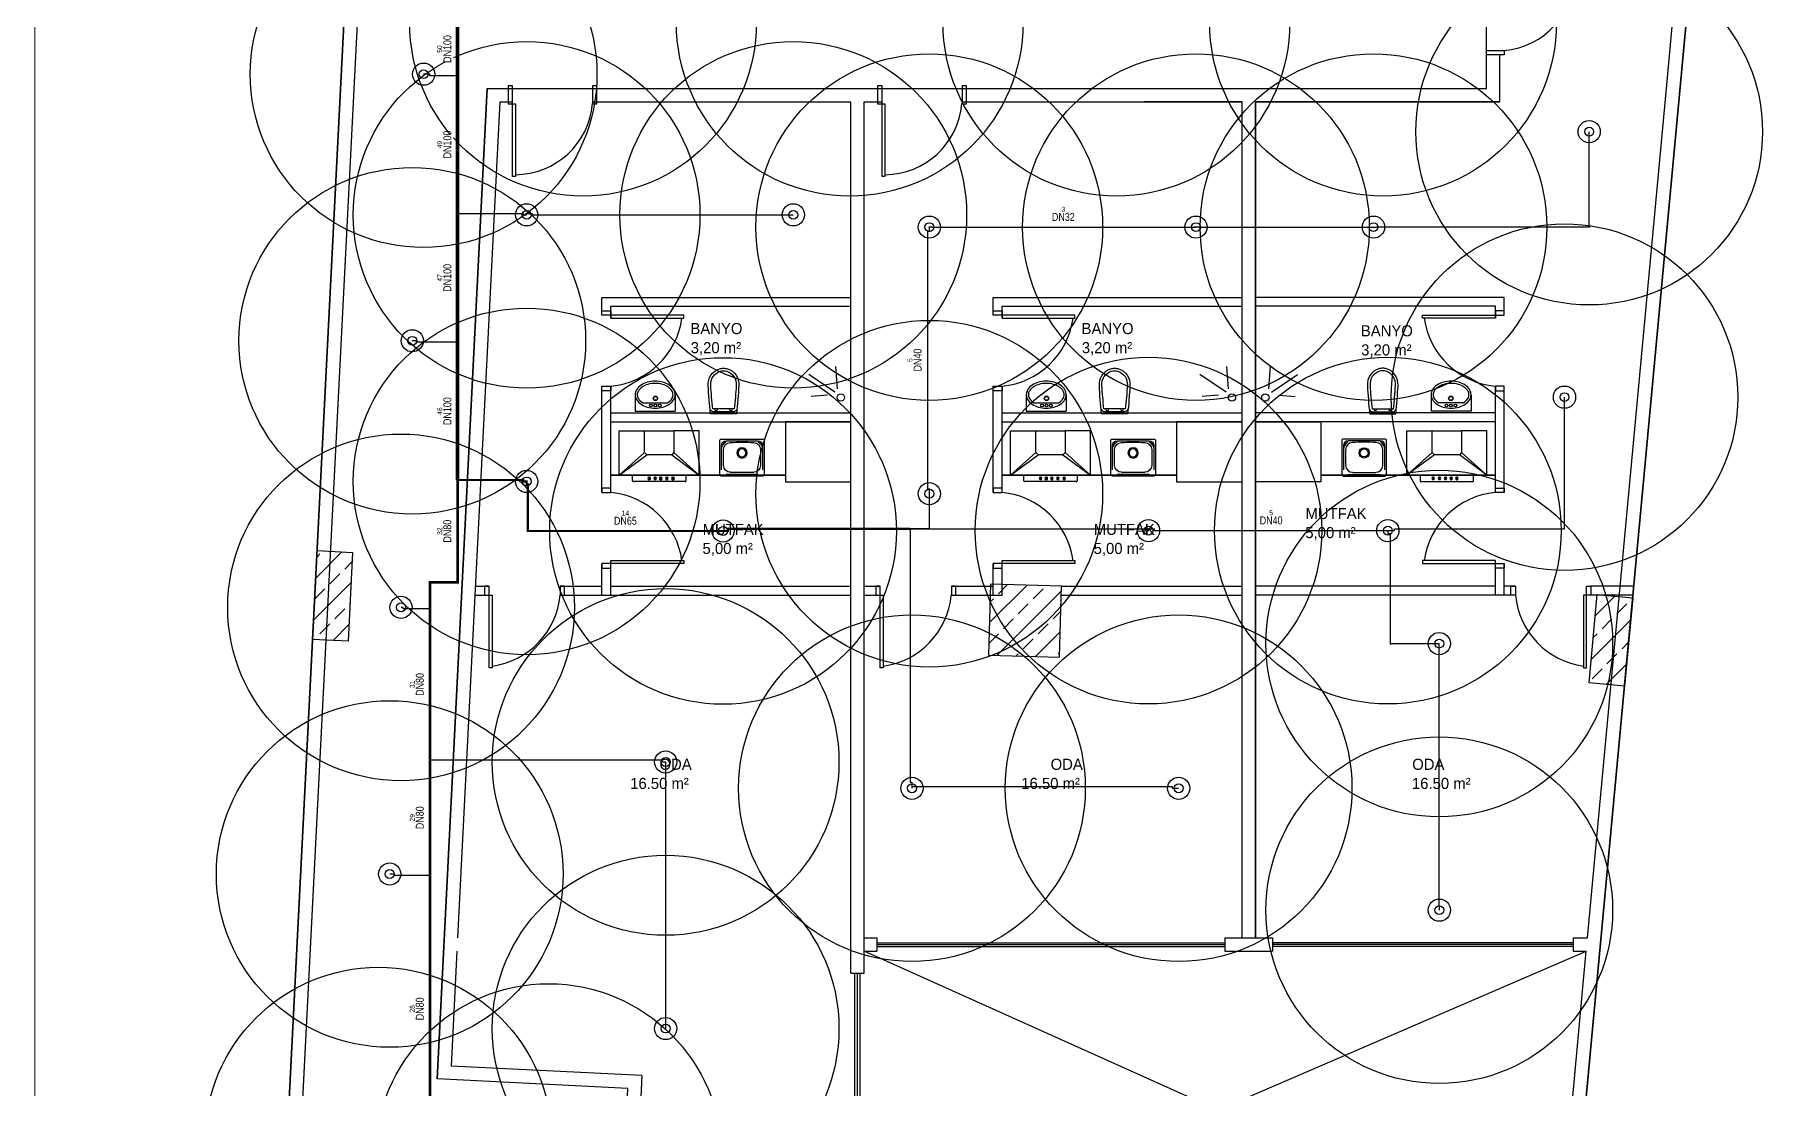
# Model space of a CAD drawing. Header units: centimetres. Extents: x 247996 to 276712, y -458149 to -450648.
# Drawn here: x 254422 to 256373, y -455678 to -454493 of the extents above; entities that cross this region are included whole.
import ezdxf
from ezdxf.enums import TextEntityAlignment as Align

# ---------------------------------------------------------------- set-up
doc = ezdxf.new("R2010")
doc.units = ezdxf.units.CM
doc.layers.add('ANTED', color=144, linetype='Continuous', lineweight=0)
for name, color, linetype in [('MKDU0', 50, 'Continuous'), ('MTY-SPRINKLER', 15, 'Continuous'), ('MTY-SPRINKLER-BORU', 140, 'Continuous'), ('MTY-SPRINKLER-CAP', 141, 'Continuous'), ('MTY-SPRINKLER-KORUMA', 8, 'Continuous')]:
    doc.layers.add(name, color=color, linetype=linetype)
doc.styles.add('MtXpl_Comic_Sans_MS', font='comic.ttf')
doc.styles.add('ROTAS', font='arial.ttf')

# ---------------------------------------------------------------- blocks, each defined once
blk = doc.blocks.new('ASL-SPR-PE')
for radius in [12.5, 5]:
    blk.add_circle((0, 0), radius)

msp = doc.modelspace()

# ---------------------------------------------------------------- linework, layer by layer
at = {"layer": 'ANTED'}
msp.add_line((254422.3, -450649.1), (254422.3, -458149.1), dxfattribs=at)
at = {"layer": 'MKDU0', "color": 8, "ltscale": 0.03}
for p, q in [((254823.9, -453415.3), (254636.9, -457103.9)), ((254636.9, -457103.9), (254823.9, -453415.3)), ((255985.4, -457650), (256372.6, -453482.7)), ((256372.6, -453482.7), (255985.4, -457650)), ((256258, -454553.5), (256357.6, -453482.1)), ((256055.5, -454553.5), (256055.5, -454403.5)), ((256055.5, -454553.5), (256055.5, -454510.6)), ((256070.5, -454568.5), (256070.5, -454515.6)), ((254931.4, -454553.5), (254959.8, -454553.5)), ((254931.4, -454553.5), (256055.5, -454553.5)), ((255049.8, -454553.5), (255375.5, -454553.5)), ((255465.5, -454553.5), (256055.5, -454553.5)), ((256169.2, -455509.2), (256258, -454553.5)), ((254945.7, -454568.5), (254959.8, -454568.5)), ((255049.8, -454568.5), (255340.5, -454568.5)), ((255049.8, -454568.5), (255340.5, -454568.5)), ((255340.5, -455548.7), (255340.5, -454568.5)), ((255340.5, -454788.5), (255340.5, -454568.5)), ((255340.5, -454678.5), (255340.5, -454568.5)), ((255340.5, -455548.7), (255340.5, -454568.5)), ((255340.5, -455548.7), (255340.5, -454568.5)), ((255355.5, -455548.7), (255355.5, -454568.5)), ((255355.5, -454568.5), (255375.5, -454568.5)), ((255355.5, -455548.7), (255355.5, -454568.5)), ((255355.5, -455548.7), (255355.5, -454568.5)), ((255465.5, -454568.5), (255780.5, -454568.5)), ((255780.5, -454568.5), (255670.5, -454568.5)), ((255780.5, -455509.2), (255780.5, -454568.5)), ((255780.5, -454788.5), (255780.5, -454568.5)), ((255780.5, -454678.5), (255780.5, -454568.5)), ((255780.5, -455509.2), (255780.5, -454568.5)), ((255795.5, -454568.5), (256070.5, -454568.5)), ((256070.5, -454568.5), (255795.5, -454568.5)), ((255795.5, -454788.5), (255795.5, -454568.5)), ((255795.5, -454678.5), (255795.5, -454568.5)), ((255795.5, -454568.5), (255905.5, -454568.5)), ((256070.5, -454568.5), (255795.5, -454568.5)), ((256055.5, -454568.5), (256070.5, -454568.5)), ((255060.5, -454788.5), (255340.5, -454788.5)), ((255060.5, -454808.5), (255060.5, -454788.5)), ((255070.5, -454798.5), (255340.5, -454798.5)), ((255070.5, -454811.8), (255070.5, -454798.5)), ((255070.5, -454811.8), (255070.5, -454798.5)), ((255500.5, -454788.5), (255780.5, -454788.5)), ((255500.5, -454808.5), (255500.5, -454788.5)), ((255510.5, -454811.8), (255510.5, -454798.5)), ((255510.5, -454811.8), (255510.5, -454798.5)), ((255510.5, -454798.5), (255780.5, -454798.5)), ((256075.5, -454788.5), (255795.5, -454788.5)), ((256065.5, -454798.5), (255795.5, -454798.5)), ((256065.5, -454811.8), (256065.5, -454798.5)), ((256065.5, -454811.8), (256065.5, -454798.5)), ((256075.5, -454808.5), (256075.5, -454788.5)), ((255322.5, -454895.3), (255293, -454875.1)), ((255325.3, -454891.4), (255323.4, -454866.1)), ((255762.5, -454895.3), (255733, -454875.1)), ((255765.3, -454891.4), (255763.4, -454866.1)), ((255810.7, -454891.4), (255812.6, -454866.1)), ((255813.5, -454895.3), (255843, -454875.1)), ((255060.5, -455008), (255060.5, -454888.5)), ((255070.5, -455008), (255070.5, -454888.5)), ((255070.5, -454908.5), (255070.5, -454888.5)), ((255097.8, -454898), (255097.8, -454916.6)), ((255142.8, -454898), (255142.8, -454916.6)), ((255314.1, -454898.6), (255295.7, -454900)), ((255500.5, -455008), (255500.5, -454888.5)), ((255510.5, -455008), (255510.5, -454888.5)), ((255510.5, -454908.5), (255510.5, -454888.5)), ((255537.8, -454898), (255537.8, -454916.6)), ((255582.8, -454898), (255582.8, -454916.6)), ((255754.1, -454898.6), (255735.7, -454900)), ((255821.9, -454898.6), (255840.3, -454900)), ((255993.2, -454898), (255993.2, -454916.6)), ((256038.2, -454898), (256038.2, -454916.6)), ((256065.5, -455008), (256065.5, -454888.5)), ((256065.5, -454908.5), (256065.5, -454888.5)), ((256075.5, -455008), (256075.5, -454888.5)), ((255097.8, -454916.6), (255142.8, -454916.6)), ((255106.3, -454907), (255134.4, -454907)), ((255537.8, -454916.6), (255582.8, -454916.6)), ((255546.3, -454907), (255574.4, -454907)), ((256038.2, -454916.6), (255993.2, -454916.6)), ((256029.7, -454907), (256001.6, -454907)), ((255070.5, -454918.5), (255340.5, -454918.5)), ((255070.5, -454928.5), (255340.5, -454928.5)), ((255340.5, -454928.5), (255266.9, -454928.5)), ((255266.9, -454928.5), (255266.9, -454996.2)), ((255340.5, -454996.2), (255340.5, -454928.5)), ((255510.5, -454918.5), (255780.5, -454918.5)), ((255510.5, -454928.5), (255780.5, -454928.5)), ((255780.5, -454928.5), (255706.9, -454928.5)), ((255706.9, -454928.5), (255706.9, -454996.2)), ((255780.5, -454996.2), (255780.5, -454928.5)), ((256065.5, -454918.5), (255795.5, -454918.5)), ((256065.5, -454928.5), (255795.5, -454928.5)), ((255795.5, -454928.5), (255869.1, -454928.5)), ((255795.5, -454996.2), (255795.5, -454928.5)), ((255869.1, -454928.5), (255869.1, -454996.2)), ((255080, -454938.5), (255108.5, -454938.5)), ((255080, -454988.5), (255080, -454938.5)), ((255170, -454938.5), (255141.5, -454938.5)), ((255170, -454988.5), (255170, -454938.5)), ((255193, -454988.5), (255193, -454949.1)), ((255194, -454948.1), (255242, -454948.1)), ((255194.9, -454982.4), (255194.9, -454955.3)), ((255200.2, -454950), (255235.9, -454950)), ((255241.2, -454955.3), (255241.2, -454982.4)), ((255243, -454949.1), (255243, -454988.5)), ((255520, -454938.5), (255548.5, -454938.5)), ((255520, -454988.5), (255520, -454938.5)), ((255610, -454938.5), (255581.5, -454938.5)), ((255610, -454988.5), (255610, -454938.5)), ((255633, -454988.5), (255633, -454949.1)), ((255634, -454948.1), (255682, -454948.1)), ((255634.9, -454982.4), (255634.9, -454955.3)), ((255640.2, -454950), (255675.9, -454950)), ((255681.2, -454955.3), (255681.2, -454982.4)), ((255683, -454949.1), (255683, -454988.5)), ((255892.9, -454949.1), (255892.9, -454988.5)), ((255941.9, -454948.1), (255893.9, -454948.1)), ((255894.8, -454955.3), (255894.8, -454982.4)), ((255935.8, -454950), (255900.1, -454950)), ((255941.1, -454982.4), (255941.1, -454955.3)), ((255942.9, -454988.5), (255942.9, -454949.1)), ((255966, -454938.5), (255994.5, -454938.5)), ((255966, -454988.5), (255966, -454938.5)), ((256056, -454938.5), (256027.5, -454938.5)), ((256056, -454988.5), (256056, -454938.5)), ((255108.5, -454963), (255080, -454988.5)), ((255080, -454988.5), (255111, -454965.5)), ((255139, -454965.5), (255170, -454988.5)), ((255170, -454988.5), (255141.5, -454963)), ((255548.5, -454963), (255520, -454988.5)), ((255520, -454988.5), (255551, -454965.5)), ((255579, -454965.5), (255610, -454988.5)), ((255610, -454988.5), (255581.5, -454963)), ((255966, -454988.5), (255994.5, -454963)), ((255997, -454965.5), (255966, -454988.5)), ((256056, -454988.5), (256025, -454965.5)), ((256027.5, -454963), (256056, -454988.5)), ((255070.5, -454988.5), (255266.9, -454988.5)), ((255266.9, -454988.5), (255070.5, -454988.5)), ((255266.9, -454988.5), (255070.5, -454988.5)), ((255170, -454988.5), (255080, -454988.5)), ((255095, -454994.8), (255095, -454988.5)), ((255154, -454995.8), (255096, -454995.8)), ((255113.4, -454990.6), (255113.4, -454993.1)), ((255113.4, -454990.6), (255114.1, -454990.6)), ((255113.4, -454993.1), (255113.4, -454993.7)), ((255114.1, -454993.7), (255113.4, -454993.7)), ((255114.1, -454990.6), (255114.1, -454993.1)), ((255114.1, -454993.1), (255114.1, -454993.7)), ((255120, -454990.6), (255120, -454993.1)), ((255120, -454990.6), (255120.6, -454990.6)), ((255120, -454993.1), (255120, -454993.7)), ((255120.6, -454993.7), (255120, -454993.7)), ((255120.6, -454990.6), (255120.6, -454993.1)), ((255120.6, -454993.1), (255120.6, -454993.7)), ((255126.2, -454990.6), (255126.2, -454993.1)), ((255126.2, -454990.6), (255126.8, -454990.6)), ((255126.2, -454993.1), (255126.2, -454993.7)), ((255126.2, -454993.7), (255126.8, -454993.7)), ((255126.8, -454990.6), (255126.8, -454993.1)), ((255126.8, -454993.1), (255126.8, -454993.7)), ((255133.2, -454990.6), (255133.2, -454993.1)), ((255133.2, -454990.6), (255133.8, -454990.6)), ((255133.2, -454993.1), (255133.2, -454993.6)), ((255133.2, -454993.7), (255133.8, -454993.7)), ((255133.8, -454990.6), (255133.8, -454993.1)), ((255133.8, -454993.1), (255133.8, -454993.7)), ((255140.2, -454990.6), (255140.2, -454993.1)), ((255140.2, -454990.6), (255140.8, -454990.6)), ((255140.2, -454993.1), (255140.2, -454993.6)), ((255140.2, -454993.7), (255140.8, -454993.7)), ((255140.8, -454990.6), (255140.8, -454993.1)), ((255140.8, -454993.1), (255140.8, -454993.7)), ((255155, -454988.5), (255155, -454994.8)), ((255242, -454989.5), (255194, -454989.5)), ((255235.9, -454987.7), (255200.2, -454987.7)), ((255510.5, -454988.5), (255706.9, -454988.5)), ((255706.9, -454988.5), (255510.5, -454988.5)), ((255706.9, -454988.5), (255510.5, -454988.5)), ((255610, -454988.5), (255520, -454988.5)), ((255535, -454994.8), (255535, -454988.5)), ((255594, -454995.8), (255536, -454995.8)), ((255553.4, -454990.6), (255553.4, -454993.1)), ((255553.4, -454990.6), (255554.1, -454990.6)), ((255553.4, -454993.1), (255553.4, -454993.7)), ((255554.1, -454993.7), (255553.4, -454993.7)), ((255554.1, -454990.6), (255554.1, -454993.1)), ((255554.1, -454993.1), (255554.1, -454993.7)), ((255560, -454990.6), (255560, -454993.1)), ((255560, -454990.6), (255560.6, -454990.6)), ((255560, -454993.1), (255560, -454993.7)), ((255560.6, -454993.7), (255560, -454993.7)), ((255560.6, -454990.6), (255560.6, -454993.1)), ((255560.6, -454993.1), (255560.6, -454993.7)), ((255566.2, -454990.6), (255566.2, -454993.1)), ((255566.2, -454990.6), (255566.8, -454990.6)), ((255566.2, -454993.1), (255566.2, -454993.7)), ((255566.2, -454993.7), (255566.8, -454993.7)), ((255566.8, -454990.6), (255566.8, -454993.1)), ((255566.8, -454993.1), (255566.8, -454993.7)), ((255573.2, -454990.6), (255573.2, -454993.1)), ((255573.2, -454990.6), (255573.8, -454990.6)), ((255573.2, -454993.1), (255573.2, -454993.6)), ((255573.2, -454993.7), (255573.8, -454993.7)), ((255573.8, -454990.6), (255573.8, -454993.1)), ((255573.8, -454993.1), (255573.8, -454993.7)), ((255580.2, -454990.6), (255580.2, -454993.1)), ((255580.2, -454990.6), (255580.8, -454990.6)), ((255580.2, -454993.1), (255580.2, -454993.6)), ((255580.2, -454993.7), (255580.8, -454993.7)), ((255580.8, -454990.6), (255580.8, -454993.1)), ((255580.8, -454993.1), (255580.8, -454993.7)), ((255595, -454988.5), (255595, -454994.8)), ((255682, -454989.5), (255634, -454989.5)), ((255675.9, -454987.7), (255640.2, -454987.7)), ((256065.5, -454988.5), (255869.1, -454988.5)), ((255869.1, -454988.5), (256065.5, -454988.5)), ((255869.1, -454988.5), (256065.5, -454988.5)), ((255893.9, -454989.5), (255941.9, -454989.5)), ((255900.1, -454987.7), (255935.8, -454987.7)), ((255966, -454988.5), (256056, -454988.5)), ((255981, -454988.5), (255981, -454994.8)), ((255982, -454995.8), (256040, -454995.8)), ((255995.2, -454990.6), (255995.2, -454993.1)), ((255995.8, -454990.6), (255995.2, -454990.6)), ((255995.2, -454993.1), (255995.2, -454993.7)), ((255995.8, -454993.7), (255995.2, -454993.7)), ((255995.8, -454990.6), (255995.8, -454993.1)), ((255995.8, -454993.1), (255995.8, -454993.6)), ((256002.2, -454990.6), (256002.2, -454993.1)), ((256002.8, -454990.6), (256002.2, -454990.6)), ((256002.2, -454993.1), (256002.2, -454993.7)), ((256002.8, -454993.7), (256002.2, -454993.7)), ((256002.8, -454990.6), (256002.8, -454993.1)), ((256002.8, -454993.1), (256002.8, -454993.6)), ((256009.2, -454990.6), (256009.2, -454993.1)), ((256009.8, -454990.6), (256009.2, -454990.6)), ((256009.2, -454993.1), (256009.2, -454993.7)), ((256009.8, -454993.7), (256009.2, -454993.7)), ((256009.8, -454990.6), (256009.8, -454993.1)), ((256009.8, -454993.1), (256009.8, -454993.7)), ((256015.4, -454990.6), (256015.4, -454993.1)), ((256016, -454990.6), (256015.4, -454990.6)), ((256015.4, -454993.1), (256015.4, -454993.7)), ((256015.4, -454993.7), (256016, -454993.7)), ((256016, -454990.6), (256016, -454993.1)), ((256016, -454993.1), (256016, -454993.7)), ((256021.9, -454990.6), (256021.9, -454993.1)), ((256022.6, -454990.6), (256021.9, -454990.6)), ((256021.9, -454993.1), (256021.9, -454993.7)), ((256021.9, -454993.7), (256022.6, -454993.7)), ((256022.6, -454990.6), (256022.6, -454993.1)), ((256022.6, -454993.1), (256022.6, -454993.7)), ((256041, -454994.8), (256041, -454988.5)), ((255266.9, -454996.2), (255340.5, -454996.2)), ((255706.9, -454996.2), (255780.5, -454996.2)), ((255869.1, -454996.2), (255795.5, -454996.2)), ((254734.9, -455173.3), (254740, -455073.4)), ((254740, -455073.4), (254779.9, -455075.4)), ((254738.4, -455104.3), (254767.9, -455074.8)), ((254739.6, -455080.6), (254743, -455077.2)), ((254771.1, -455094.1), (254779.4, -455085.7)), ((254779.9, -455075.4), (254774.9, -455175.3)), ((255060.5, -455123.5), (255060.5, -455088)), ((255070.5, -455123.5), (255070.5, -455084.7)), ((255500.5, -455123.5), (255500.5, -455088)), ((255510.5, -455123.5), (255510.5, -455084.7)), ((256065.5, -455123.5), (256065.5, -455084.7)), ((256075.5, -455123.5), (256075.5, -455088)), ((254736, -455151.6), (254778.2, -455109.4)), ((254754.3, -455110.9), (254765.5, -455099.7)), ((255497.5, -455111.1), (255495.2, -455191.1)), ((255496.2, -455154.7), (255538.7, -455112.3)), ((255577.4, -455113.4), (255497.5, -455111.1)), ((255506.4, -455122.1), (255516.8, -455111.6)), ((254737.4, -455127.7), (254748.7, -455116.5)), ((254917.5, -455123.5), (254936.8, -455123.5)), ((254918.1, -455113.5), (254933.5, -455113.5)), ((255013.5, -455113.5), (255060.5, -455113.5)), ((255013.5, -455123.5), (255070.5, -455123.5)), ((255070.5, -455113.4), (255340.5, -455113.4)), ((255070.5, -455123.4), (255340.5, -455123.4)), ((255355.5, -455113.5), (255373.5, -455113.5)), ((255355.5, -455123.5), (255376.8, -455123.5)), ((255453.5, -455113.5), (255500.5, -455113.5)), ((255453.5, -455123.5), (255510.5, -455123.5)), ((255496.9, -455131.6), (255500.8, -455127.7)), ((255504.5, -455191.3), (255577.3, -455118.5)), ((255545.7, -455127.7), (255556.9, -455116.5)), ((255575.1, -455193.3), (255577.4, -455113.4)), ((255577.4, -455113.4), (255780.5, -455113.4)), ((255577.4, -455123.4), (255780.5, -455123.4)), ((256065.5, -455113.4), (255795.5, -455113.4)), ((256065.5, -455123.4), (255795.5, -455123.4)), ((256088.1, -455123.5), (256065.5, -455123.5)), ((256088.1, -455113.5), (256075.5, -455113.5)), ((256170.9, -455222.3), (256180.2, -455122.7)), ((256221.1, -455113.5), (256173.1, -455113.5)), ((256220.5, -455123.5), (256173.1, -455123.5)), ((256178, -455146.5), (256199.9, -455124.6)), ((256180.2, -455122.7), (256220, -455126.4)), ((256220, -455126.4), (256210.8, -455226)), ((256219.2, -455127.7), (256220, -455126.9)), ((254759.9, -455150.2), (254771.1, -455139)), ((254776.7, -455133.3), (254777, -455133)), ((255512, -455161.4), (255523.2, -455150.2)), ((255528.8, -455144.6), (255540, -455133.3)), ((255568.1, -455150.2), (255576.6, -455141.7)), ((256173.4, -455196), (256217.7, -455151.7)), ((256185.5, -455161.4), (256196.7, -455150.2)), ((256202.3, -455144.6), (256213.6, -455133.3)), ((254743, -455167), (254754.3, -455155.8)), ((254758.1, -455174.5), (254775.8, -455156.7)), ((255495.6, -455177.8), (255506.4, -455167)), ((255548.2, -455192.6), (255576, -455164.8)), ((255551.3, -455167), (255562.5, -455155.8)), ((256175.7, -455171.2), (256179.9, -455167)), ((254774.9, -455175.3), (254734.9, -455173.3)), ((254736.7, -455173.4), (254737.4, -455172.6)), ((255495.2, -455191.1), (255575.1, -455193.3)), ((255526.3, -455191.9), (255528.8, -455189.5)), ((255534.4, -455183.9), (255545.7, -455172.6)), ((255573.7, -455189.5), (255575.3, -455187.9)), ((256191.1, -455200.7), (256202.3, -455189.5)), ((256208, -455183.9), (256215.4, -455176.5)), ((256174.3, -455217.5), (256185.5, -455206.3)), ((256190.2, -455224.1), (256213.1, -455201.2)), ((256210.8, -455226), (256170.9, -455222.3)), ((255355.5, -455509.2), (255369.6, -455509.2)), ((255355.5, -455509.2), (255369.6, -455509.2)), ((255369.6, -455509.2), (255369.6, -455524.2)), ((255369.6, -455514.7), (255761.1, -455514.7)), ((255369.6, -455516.7), (255761.1, -455516.7)), ((255369.6, -455518.7), (255761.1, -455518.7)), ((255761.1, -455509.2), (255814.9, -455509.2)), ((255761.1, -455509.2), (255761.1, -455524.2)), ((255795.5, -455509.2), (255814.9, -455509.2)), ((255814.9, -455509.2), (255814.9, -455524.2)), ((256153.2, -455514.7), (255814.9, -455514.7)), ((256153.2, -455516.7), (255814.9, -455516.7)), ((256153.2, -455518.7), (255814.9, -455518.7)), ((256153.2, -455509.2), (256169.2, -455509.2)), ((256153.2, -455509.2), (256153.2, -455524.2)), ((254897.2, -455524.2), (254890.7, -455653.4)), ((255355.5, -455524.2), (255369.6, -455524.2)), ((255355.5, -455524.2), (255369.6, -455524.2)), ((255355.5, -455874.2), (256167.8, -455524.2)), ((256135.3, -455874.2), (255355.5, -455524.2)), ((255761.1, -455524.2), (255814.9, -455524.2)), ((256135.3, -455874.2), (256167.8, -455524.2)), ((256153.2, -455524.2), (256167.8, -455524.2)), ((255340.5, -455548.7), (255355.5, -455548.7)), ((255345, -455820.4), (255345, -455548.7)), ((255348, -455820.4), (255348, -455548.7)), ((255351, -455820.4), (255351, -455548.7)), ((255105.4, -455664.2), (254890.7, -455653.4)), ((255089.7, -455678.5), (254874.9, -455667.6)), ((255089.7, -455678.5), (254874.9, -455667.6)), ((255079, -455889.2), (255089.7, -455678.5)), ((255105.4, -455664.2), (255094, -455889.2))]:
    msp.add_line(p, q, dxfattribs=at)
for points in [[(256055.5, -454515.6), (256055.5, -454510.6), (256075.5, -454510.6), (256075.5, -454515.6), (256055.5, -454515.6)], [(256055.5, -454515.6), (256055.5, -454510.6), (256075.5, -454510.6), (256075.5, -454515.6), (256055.5, -454515.6)], [(256055.5, -454515.6), (256055.5, -454510.6), (256075.5, -454510.6), (256075.5, -454515.6), (256055.5, -454515.6)], [(254959.8, -454550.5), (254954.8, -454550.5), (254954.8, -454570.5), (254959.8, -454570.5), (254959.8, -454550.5)], [(254959.8, -454550.5), (254954.8, -454550.5), (254954.8, -454570.5), (254959.8, -454570.5), (254959.8, -454550.5)], [(254959.8, -454550.5), (254954.8, -454550.5), (254954.8, -454570.5), (254959.8, -454570.5), (254959.8, -454550.5)], [(255054.8, -454550.5), (255049.8, -454550.5), (255049.8, -454570.5), (255054.8, -454570.5), (255054.8, -454550.5)], [(255054.8, -454550.5), (255049.8, -454550.5), (255049.8, -454570.5), (255054.8, -454570.5), (255054.8, -454550.5)], [(255054.8, -454550.5), (255049.8, -454550.5), (255049.8, -454570.5), (255054.8, -454570.5), (255054.8, -454550.5)], [(255375.5, -454550.5), (255370.5, -454550.5), (255370.5, -454570.5), (255375.5, -454570.5), (255375.5, -454550.5)], [(255375.5, -454550.5), (255370.5, -454550.5), (255370.5, -454570.5), (255375.5, -454570.5), (255375.5, -454550.5)], [(255375.5, -454550.5), (255370.5, -454550.5), (255370.5, -454570.5), (255375.5, -454570.5), (255375.5, -454550.5)], [(255470.5, -454550.5), (255465.5, -454550.5), (255465.5, -454570.5), (255470.5, -454570.5), (255470.5, -454550.5)], [(255470.5, -454550.5), (255465.5, -454550.5), (255465.5, -454570.5), (255470.5, -454570.5), (255470.5, -454550.5)], [(255470.5, -454550.5), (255465.5, -454550.5), (255465.5, -454570.5), (255470.5, -454570.5), (255470.5, -454550.5)], [(255060.5, -454808.5), (255060.5, -454803.5), (255070.5, -454803.5), (255070.5, -454808.5), (255060.5, -454808.5)], [(255500.5, -454808.5), (255500.5, -454803.5), (255510.5, -454803.5), (255510.5, -454808.5), (255500.5, -454808.5)], [(256075.5, -454808.5), (256075.5, -454803.5), (256065.5, -454803.5), (256065.5, -454808.5), (256075.5, -454808.5)], [(255060.5, -454893.5), (255060.5, -454888.5), (255070.5, -454888.5), (255070.5, -454893.5), (255060.5, -454893.5)], [(255500.5, -454893.5), (255500.5, -454888.5), (255510.5, -454888.5), (255510.5, -454893.5), (255500.5, -454893.5)], [(256075.5, -454893.5), (256075.5, -454888.5), (256065.5, -454888.5), (256065.5, -454893.5), (256075.5, -454893.5)], [(255060.5, -455003), (255060.5, -455008), (255070.5, -455008), (255070.5, -455003), (255060.5, -455003)], [(255500.5, -455003), (255500.5, -455008), (255510.5, -455008), (255510.5, -455003), (255500.5, -455003)], [(256075.5, -455003), (256075.5, -455008), (256065.5, -455008), (256065.5, -455003), (256075.5, -455003)], [(255060.5, -455088), (255060.5, -455093), (255070.5, -455093), (255070.5, -455088), (255060.5, -455088)], [(255500.5, -455088), (255500.5, -455093), (255510.5, -455093), (255510.5, -455088), (255500.5, -455088)], [(256075.5, -455088), (256075.5, -455093), (256065.5, -455093), (256065.5, -455088), (256075.5, -455088)], [(254933.5, -455113.5), (254928.5, -455113.5), (254928.5, -455123.5), (254933.5, -455123.5), (254933.5, -455113.5)], [(255018.5, -455113.5), (255013.5, -455113.5), (255013.5, -455123.5), (255018.5, -455123.5), (255018.5, -455113.5)], [(255373.5, -455113.5), (255368.5, -455113.5), (255368.5, -455123.5), (255373.5, -455123.5), (255373.5, -455113.5)], [(255458.5, -455113.5), (255453.5, -455113.5), (255453.5, -455123.5), (255458.5, -455123.5), (255458.5, -455113.5)], [(256083.1, -455113.5), (256088.1, -455113.5), (256088.1, -455123.5), (256083.1, -455123.5), (256083.1, -455113.5)], [(256168.1, -455113.5), (256173.1, -455113.5), (256173.1, -455123.5), (256168.1, -455123.5), (256168.1, -455113.5)]]:
    msp.add_lwpolyline(points, dxfattribs=at)
for points in [[(254959.8, -454570.5), (254963.1, -454570.5), (254963.1, -454652.4), (254959.8, -454652.4)], [(254959.8, -454570.5), (254963.1, -454570.5), (254963.1, -454652.4), (254959.8, -454652.4)], [(254959.8, -454570.5), (254963.1, -454570.5), (254963.1, -454652.4), (254959.8, -454652.4)], [(255375.5, -454570.5), (255378.8, -454570.5), (255378.8, -454652.4), (255375.5, -454652.4)], [(255375.5, -454570.5), (255378.8, -454570.5), (255378.8, -454652.4), (255375.5, -454652.4)], [(255375.5, -454570.5), (255378.8, -454570.5), (255378.8, -454652.4), (255375.5, -454652.4)], [(255070.5, -454808.5), (255070.5, -454811.8), (255152.4, -454811.8), (255152.4, -454808.5)], [(255510.5, -454808.5), (255510.5, -454811.8), (255592.4, -454811.8), (255592.4, -454808.5)], [(256065.5, -454808.5), (256065.5, -454811.8), (255983.6, -454811.8), (255983.6, -454808.5)], [(255070.5, -455088), (255070.5, -455084.7), (255152.4, -455084.7), (255152.4, -455088)], [(255510.5, -455088), (255510.5, -455084.7), (255592.4, -455084.7), (255592.4, -455088)], [(256065.5, -455088), (256065.5, -455084.7), (255983.6, -455084.7), (255983.6, -455088)], [(254933.5, -455123.5), (254936.8, -455123.5), (254936.8, -455205.4), (254933.5, -455205.4)], [(255373.5, -455123.5), (255376.8, -455123.5), (255376.8, -455205.4), (255373.5, -455205.4)], [(256168.1, -455123.5), (256164.8, -455123.5), (256164.8, -455205.4), (256168.1, -455205.4)]]:
    msp.add_lwpolyline(points, close=True, dxfattribs=at)
for points in [[(255182.6, -454919.5, -0.01664), (255180, -454887.7, -0.351622), (255192.8, -454868.8, -0.068714), (255197.2, -454868.2, -0.068714), (255201.6, -454868.8, -0.351622), (255214.4, -454887.7, -0.01664), (255211.8, -454919.5)], [(255185.2, -454914, -0.016866), (255182.9, -454887.5, -0.351778), (255193.6, -454871.6, -0.068022), (255197.2, -454871.1, -0.068022), (255200.8, -454871.6, -0.351778), (255211.5, -454887.5, -0.016866), (255209.2, -454914)], [(255622.6, -454919.5, -0.01664), (255620, -454887.7, -0.351622), (255632.8, -454868.8, -0.068714), (255637.2, -454868.2, -0.068714), (255641.6, -454868.8, -0.351622), (255654.4, -454887.7, -0.01664), (255651.8, -454919.5)], [(255625.2, -454914, -0.016866), (255622.9, -454887.5, -0.351778), (255633.6, -454871.6, -0.068022), (255637.2, -454871.1, -0.068022), (255640.8, -454871.6, -0.351778), (255651.5, -454887.5, -0.016866), (255649.2, -454914)], [(255953.4, -454919.5, 0.01664), (255956, -454887.7, 0.351622), (255943.2, -454868.8, 0.068714), (255938.8, -454868.2, 0.068714), (255934.4, -454868.8, 0.351622), (255921.6, -454887.7, 0.01664), (255924.2, -454919.5)], [(255950.8, -454914, 0.016866), (255953.1, -454887.5, 0.351778), (255942.4, -454871.6, 0.068022), (255938.8, -454871.1, 0.068022), (255935.2, -454871.6, 0.351778), (255924.5, -454887.5, 0.016866), (255926.8, -454914)]]:
    msp.add_lwpolyline(points, format="xyb", close=True, dxfattribs=at)
for points in [[(255212.1, -454914.1, -0.389191), (255208.7, -454917.2), (255197.2, -454917.2), (255185.7, -454917.2, -0.389191), (255182.3, -454914.1, -0.389191)], [(255652.1, -454914.1, -0.389191), (255648.7, -454917.2), (255637.2, -454917.2), (255625.7, -454917.2, -0.389191), (255622.3, -454914.1, -0.389191)], [(255923.9, -454914.1, 0.389191), (255927.3, -454917.2), (255938.8, -454917.2), (255950.3, -454917.2, 0.389191), (255953.7, -454914.1, 0.389191)]]:
    msp.add_lwpolyline(points, format="xyb", dxfattribs=at)
for centre, radius in [((255329.2, -454901.1, 51), 4.14), ((255769.2, -454901.1, 51), 4.14), ((255806.8, -454901.1, 51), 4.14), ((255115.5, -454910), 1.56), ((255120.6, -454902.1), 2.52), ((255120.6, -454902.1), 2.12), ((255120.5, -454910), 1.56), ((255125.4, -454910), 1.56), ((255555.5, -454910), 1.56), ((255560.6, -454902.1), 2.52), ((255560.6, -454902.1), 2.12), ((255560.5, -454910), 1.56), ((255565.4, -454910), 1.56), ((256010.5, -454910), 1.56), ((256015.4, -454902.1), 2.52), ((256015.4, -454902.1), 2.12), ((256015.5, -454910), 1.56), ((256020.5, -454910), 1.56)]:
    msp.add_circle(centre, radius, dxfattribs=at)
for centre, radius, start, end in [((256067.8, -454423.3), 87.6, 275.0191, 359.6313), ((256067.8, -454423.3), 87.6, 275.0191, 359.6313), ((256067.8, -454423.3), 87.6, 275.0191, 359.6313), ((254962.6, -454562.8), 87.6, 270.3687, 354.9809), ((254962.6, -454562.8), 87.6, 270.3687, 354.9809), ((254962.6, -454562.8), 87.6, 270.3687, 354.9809), ((255378.2, -454562.8), 87.6, 270.3687, 354.9809), ((255378.2, -454562.8), 87.6, 270.3687, 354.9809), ((255378.2, -454562.8), 87.6, 270.3687, 354.9809), ((255062.3, -454799.9), 88.9, 275.3081, 352.3253), ((255502.3, -454799.9), 88.9, 275.3081, 352.3253), ((256073.7, -454799.9), 88.9, 187.6747, 264.6919), ((255108.1, -454898), 10.3, 148.2866, 180), ((255108.1, -454898), 10.3, 180, 211.7134), ((255114, -454901.6), 17.2, 123.8347, 148.2866), ((255108.1, -454898), 7.93, 148.2866, 180), ((255108.1, -454898), 7.93, 180, 211.7134), ((255114, -454901.6), 14.8, 123.8347, 148.2866), ((255117.8, -454907.3), 24.1, 105.5176, 123.8347), ((255117.8, -454907.3), 21.7, 105.5176, 123.8347), ((255120.3, -454916.3), 33.5, 90, 105.5176), ((255120.3, -454916.3), 31.1, 90, 105.5176), ((255120.3, -454916.3), 33.5, 74.4824, 90), ((255120.3, -454916.3), 31.1, 74.4824, 90), ((255122.8, -454907.3), 21.7, 56.1653, 74.4824), ((255122.8, -454907.3), 24.1, 56.1653, 74.4824), ((255126.7, -454901.6), 14.8, 31.7134, 56.1653), ((255126.7, -454901.6), 17.2, 31.7134, 56.1653), ((255132.5, -454898), 7.93, 0, 31.7134), ((255132.5, -454898), 7.93, 328.2866, 0), ((255132.5, -454898), 10.3, 0, 31.7134), ((255132.5, -454898), 10.3, 328.2866, 0), ((255548.1, -454898), 10.3, 148.2866, 180), ((255548.1, -454898), 10.3, 180, 211.7134), ((255554, -454901.6), 17.2, 123.8347, 148.2866), ((255548.1, -454898), 7.93, 148.2866, 180), ((255548.1, -454898), 7.93, 180, 211.7134), ((255554, -454901.6), 14.8, 123.8347, 148.2866), ((255557.8, -454907.3), 24.1, 105.5176, 123.8347), ((255557.8, -454907.3), 21.7, 105.5176, 123.8347), ((255560.3, -454916.3), 33.5, 90, 105.5176), ((255560.3, -454916.3), 31.1, 90, 105.5176), ((255560.3, -454916.3), 33.5, 74.4824, 90), ((255560.3, -454916.3), 31.1, 74.4824, 90), ((255562.8, -454907.3), 21.7, 56.1653, 74.4824), ((255562.8, -454907.3), 24.1, 56.1653, 74.4824), ((255566.7, -454901.6), 14.8, 31.7134, 56.1653), ((255566.7, -454901.6), 17.2, 31.7134, 56.1653), ((255572.5, -454898), 7.93, 0, 31.7134), ((255572.5, -454898), 7.93, 328.2866, 0), ((255572.5, -454898), 10.3, 0, 31.7134), ((255572.5, -454898), 10.3, 328.2866, 0), ((256003.5, -454898), 10.3, 148.2866, 180), ((256003.5, -454898), 10.3, 180, 211.7134), ((256009.3, -454901.6), 17.2, 123.8347, 148.2866), ((256003.5, -454898), 7.93, 148.2866, 180), ((256003.5, -454898), 7.93, 180, 211.7134), ((256009.3, -454901.6), 14.8, 123.8347, 148.2866), ((256013.2, -454907.3), 24.1, 105.5176, 123.8347), ((256013.2, -454907.3), 21.7, 105.5176, 123.8347), ((256015.7, -454916.3), 33.5, 90, 105.5176), ((256015.7, -454916.3), 31.1, 90, 105.5176), ((256015.7, -454916.3), 33.5, 74.4824, 90), ((256015.7, -454916.3), 31.1, 74.4824, 90), ((256018.2, -454907.3), 21.7, 56.1653, 74.4824), ((256018.2, -454907.3), 24.1, 56.1653, 74.4824), ((256022, -454901.6), 14.8, 31.7134, 56.1653), ((256022, -454901.6), 17.2, 31.7134, 56.1653), ((256027.9, -454898), 7.93, 0, 31.7134), ((256027.9, -454898), 7.93, 328.2866, 0), ((256027.9, -454898), 10.3, 0, 31.7134), ((256027.9, -454898), 10.3, 328.2866, 0), ((255114, -454894.4), 17.2, 211.7134, 236.1653), ((255114, -454894.4), 14.8, 211.7134, 238.6233), ((255117.8, -454888.6), 24.1, 236.1653, 254.4824), ((255120.3, -454879.6), 33.5, 254.4824, 270), ((255120.3, -454879.6), 33.5, 270, 285.5176), ((255122.8, -454888.6), 24.1, 285.5176, 303.8347), ((255126.7, -454894.4), 14.8, 301.3767, 328.2866), ((255126.7, -454894.4), 17.2, 303.8347, 328.2866), ((255188.9, -454914), 1.78, 180, 0), ((255205.5, -454914), 1.78, 180, 0), ((255554, -454894.4), 17.2, 211.7134, 236.1653), ((255554, -454894.4), 14.8, 211.7134, 238.6233), ((255557.8, -454888.6), 24.1, 236.1653, 254.4824), ((255560.3, -454879.6), 33.5, 254.4824, 270), ((255560.3, -454879.6), 33.5, 270, 285.5176), ((255562.8, -454888.6), 24.1, 285.5176, 303.8347), ((255566.7, -454894.4), 14.8, 301.3767, 328.2866), ((255566.7, -454894.4), 17.2, 303.8347, 328.2866), ((255628.9, -454914), 1.78, 180, 0), ((255645.5, -454914), 1.78, 180, 0), ((255930.5, -454914), 1.78, 180, 0), ((255947.1, -454914), 1.78, 180, 0), ((256009.3, -454894.4), 17.2, 211.7134, 236.1653), ((256009.3, -454894.4), 14.8, 211.7134, 238.6233), ((256013.2, -454888.6), 24.1, 236.1653, 254.4824), ((256015.7, -454879.6), 33.5, 254.4824, 270), ((256015.7, -454879.6), 33.5, 270, 285.5176), ((256018.2, -454888.6), 24.1, 285.5176, 303.8347), ((256022, -454894.4), 14.8, 301.3767, 328.2866), ((256022, -454894.4), 17.2, 303.8347, 328.2866), ((255096, -454994.8), 1, 180, 270), ((255113.7, -454992.1), 1.54, 100.5754, 259.4621), ((255113.7, -454992.1), 1.54, 282.6235, 77.3767), ((255120.3, -454992.1), 1.54, 100.5754, 259.4621), ((255120.3, -454992.1), 1.54, 282.6235, 77.3767), ((255126.5, -454992.1), 1.54, 100.5754, 259.4621), ((255126.5, -454992.1), 1.54, 282.6235, 77.3767), ((255133.4, -454992.1), 1.54, 100.5754, 259.4621), ((255133.4, -454992.1), 1.54, 282.6235, 77.3767), ((255140.4, -454992.1), 1.54, 100.5754, 259.4621), ((255140.4, -454992.1), 1.54, 282.6235, 77.3767), ((255154, -454994.8), 1, 270, 0), ((255536, -454994.8), 1, 180, 270), ((255553.7, -454992.1), 1.54, 100.5754, 259.4621), ((255553.7, -454992.1), 1.54, 282.6235, 77.3767), ((255560.3, -454992.1), 1.54, 100.5754, 259.4621), ((255560.3, -454992.1), 1.54, 282.6235, 77.3767), ((255566.5, -454992.1), 1.54, 100.5754, 259.4621), ((255566.5, -454992.1), 1.54, 282.6235, 77.3767), ((255573.4, -454992.1), 1.54, 100.5754, 259.4621), ((255573.4, -454992.1), 1.54, 282.6235, 77.3767), ((255580.4, -454992.1), 1.54, 100.5754, 259.4621), ((255580.4, -454992.1), 1.54, 282.6235, 77.3767), ((255594, -454994.8), 1, 270, 0), ((255982, -454994.8), 1, 180, 270), ((255995.6, -454992.1), 1.54, 102.6233, 257.3765), ((255995.6, -454992.1), 1.54, 280.5379, 79.4246), ((256002.6, -454992.1), 1.54, 102.6233, 257.3765), ((256002.6, -454992.1), 1.54, 280.5379, 79.4246), ((256009.5, -454992.1), 1.54, 102.6233, 257.3765), ((256009.5, -454992.1), 1.54, 280.5379, 79.4246), ((256015.7, -454992.1), 1.54, 102.6233, 257.3765), ((256015.7, -454992.1), 1.54, 280.5379, 79.4246), ((256022.3, -454992.1), 1.54, 102.6233, 257.3765), ((256022.3, -454992.1), 1.54, 280.5379, 79.4246), ((256040, -454994.8), 1, 270, 0), ((255502.3, -455096.6), 88.9, 7.6747, 84.6919), ((256073.7, -455096.6), 88.9, 95.3081, 172.3253), ((254924.9, -455115.3), 88.9, 277.6747, 354.6919), ((255364.9, -455115.3), 88.9, 277.6747, 354.6919), ((256176.7, -455115.3), 88.9, 185.3081, 262.3253)]:
    msp.add_arc(centre, radius, start, end, dxfattribs=at)
at = {"layer": 'MKDU0', "color": 8, "ltscale": 0.03, "extrusion": (0, 0, -1)}
for centre, major_axis, start_param, end_param in [((255194, -454949.1), (0.707, 0.707), 3.926991, 5.497787), ((255200.2, -454955.3), (-3.75, 3.75), 5.497787, 7.068583), ((255205, -454959.8), (-7.14, 7.14), 5.524757, 6.541187), ((255205.2, -454959.8), (-5.66, 5.66), 5.524757, 7.028844), ((255218, -455283.8), (332.3, 0), 4.67265, 4.752129), ((255230.9, -454959.8), (-5.66, 5.66), 0.825137, 2.329224), ((255235.9, -454955.3), (3.75, 3.75), -0.785398, 0.785398), ((255231.1, -454959.8), (7.14, 7.14), -0.258001, 0.758428), ((255242, -454949.1), (0.707, 0.707), -0.785398, 0.785398), ((255634, -454949.1), (0.707, 0.707), 3.926991, 5.497787), ((255640.2, -454955.3), (-3.75, 3.75), 5.497787, 7.068583), ((255645, -454959.8), (-7.14, 7.14), 5.524757, 6.541187), ((255645.2, -454959.8), (-5.66, 5.66), 5.524757, 7.028844), ((255658, -455283.8), (332.3, 0), 4.67265, 4.752129), ((255670.9, -454959.8), (-5.66, 5.66), 0.825137, 2.329224), ((255675.9, -454955.3), (3.75, 3.75), -0.785398, 0.785398), ((255671.1, -454959.8), (7.14, 7.14), -0.258001, 0.758428), ((255682, -454949.1), (0.707, 0.707), -0.785398, 0.785398), ((255529.3, -454968.5), (-234.9, 234.9), 5.470817, 5.524757), ((255218, -454963.5), (-4.07, 4.07), 3.926991, 10.210176), ((255218, -454963.5), (-3.18, 3.18), 3.926991, 10.210176), ((254906.8, -454968.5), (234.9, 234.9), 0.758428, 0.812368), ((255969.3, -454968.5), (-234.9, 234.9), 5.470817, 5.524757), ((255658, -454963.5), (-4.07, 4.07), 3.926991, 10.210176), ((255658, -454963.5), (-3.18, 3.18), 3.926991, 10.210176), ((255346.8, -454968.5), (234.9, 234.9), 0.758428, 0.812368), ((255205.2, -454977.3), (5.66, 5.66), 2.395934, 3.900021), ((255218, -454653.3), (332.3, 0), 1.531058, 1.610536), ((255230.9, -454977.3), (5.66, 5.66), 0.812368, 2.316455), ((255645.2, -454977.3), (5.66, 5.66), 2.395934, 3.900021), ((255658, -454653.3), (332.3, 0), 1.531058, 1.610536), ((255670.9, -454977.3), (5.66, 5.66), 0.812368, 2.316455)]:
    msp.add_ellipse(centre, major_axis=major_axis, ratio=1, start_param=start_param, end_param=end_param, dxfattribs=at)
at = {"layer": 'MKDU0', "color": 8, "ltscale": 0.03}
for centre, major_axis, start_param, end_param in [((255893.9, -454949.1), (-0.707, 0.707), -0.785398, 0.785398), ((255900.1, -454955.3), (-3.75, 3.75), -0.785398, 0.785398), ((255904.9, -454959.8), (-7.14, 7.14), -0.258001, 0.758428), ((255905.1, -454959.8), (5.66, 5.66), 0.825137, 2.329224), ((255917.9, -455283.8), (-332.3, 0), 4.67265, 4.752129), ((255930.8, -454959.8), (5.66, 5.66), 5.524757, 7.028844), ((255935.8, -454955.3), (3.75, 3.75), 5.497787, 7.068583), ((255931, -454959.8), (7.14, 7.14), 5.524757, 6.541187), ((255941.9, -454949.1), (-0.707, 0.707), 3.926991, 5.497787), ((256229.2, -454968.5), (-234.9, 234.9), 0.758428, 0.812368), ((255917.9, -454963.5), (4.07, 4.07), 3.926991, 10.210176), ((255917.9, -454963.5), (3.18, 3.18), 3.926991, 10.210176), ((255606.7, -454968.5), (234.9, 234.9), 5.470817, 5.524757), ((255905.1, -454977.3), (-5.66, 5.66), 0.812368, 2.316455), ((255917.9, -454653.3), (-332.3, 0), 1.531058, 1.610536), ((255930.8, -454977.3), (-5.66, 5.66), 2.395934, 3.900021)]:
    msp.add_ellipse(centre, major_axis=major_axis, ratio=1, start_param=start_param, end_param=end_param, dxfattribs=at)
for points, invisible_edges in [([(255141.5, -454963), (255108.5, -454963), (255108.5, -454938.5), (255141.5, -454938.5)], 1), ([(255581.5, -454963), (255548.5, -454963), (255548.5, -454938.5), (255581.5, -454938.5)], 1), ([(255994.5, -454938.5), (256027.5, -454938.5), (256027.5, -454963), (255994.5, -454963)], 4), ([(255108.5, -454963), (255141.5, -454963), (255139, -454965.5), (255111, -454965.5)], 1), ([(255548.5, -454963), (255581.5, -454963), (255579, -454965.5), (255551, -454965.5)], 1), ([(256025, -454965.5), (255997, -454965.5), (255994.5, -454963), (256027.5, -454963)], 4)]:
    msp.add_3dface(points, dxfattribs=dict(at, invisible_edges=invisible_edges))
at = {"layer": 'MTY-SPRINKLER-BORU'}
for points, const_width in [([(254898, -454479), (254898, -454539)], 4), ([(254898, -454539), (254898, -454694)], 4), ([(254898, -454694), (254898, -454839)], 4), ([(255428.7, -455049), (255428.7, -455009.4), (255428.7, -455004), (255427, -455004), (255427, -454714), (255428.7, -454714), (255428.7, -454709.4)], 1.5), ([(254898, -454839), (254898, -454994)], 4), ([(254898, -454994), (254898, -455109), (254867, -455109), (254867, -455139)], 3), ([(254898, -454994), (254972, -454994), (254972, -454995.6), (254975.7, -454995.6), (254975.7, -454999), (254977, -454999), (254977, -455051.3), (255196.7, -455051.3), (255202, -455051.3), (255202, -455049), (255407, -455049)], 2.5), ([(255407, -455049), (255427, -455049), (255428.7, -455049)], 2), ([(255428.7, -455049), (255672, -455049), (255672, -455050.9), (255675.3, -455050.9), (255675.3, -455049), (255682, -455049), (255682, -455050.9), (255944.6, -455050.9)], 1.5), ([(254867, -455139), (254867, -455309)], 3), ([(254867, -455309), (254867, -455439)], 3), ([(254867, -455439), (254867, -455739)], 3)]:
    msp.add_lwpolyline(points, dxfattribs=dict(at, const_width=const_width))
for points in [[(254898, -454539), (254867, -454539), (254867, -454537.3), (254859.8, -454537.3)], [(256171.1, -454709), (256171.1, -454602)], [(254898, -454694), (254972, -454694), (254972, -454695.6), (254975.7, -454695.6), (254975.7, -454694), (254982, -454694), (254982, -454695.6), (255275.7, -454695.6)], [(255428.7, -454709.4), (255428.7, -454709), (255432, -454709), (255432, -454709.4), (255727, -454709.4)], [(255727, -454709.4), (255727, -454709), (255732, -454709), (255732, -454709.4), (255927, -454709.4), (255928.5, -454709.4), (255932, -454709.4), (255932, -454709), (256171.1, -454709)], [(255727, -454709.4), (255728.7, -454709.4)], [(256171.1, -454709), (256172, -454709)], [(254898, -454839), (254852, -454839), (254852, -454837.3), (254847.1, -454837.3)], [(255944.6, -455050.9), (255952, -455050.9), (255952, -455049), (256143.3, -455049), (256143.3, -454900.7)], [(255407, -455049), (255407, -455334), (255409.2, -455334), (255409.2, -455339)], [(255944.6, -455050.9), (255944.6, -455054), (255947, -455054), (255947, -455178)], [(254867, -455139), (254837, -455139), (254837, -455137.3), (254834.4, -455137.3)], [(255947, -455178), (255947, -455179)], [(255947, -455178), (256002, -455178)], [(256002, -455178), (256002, -455474), (256002.4, -455474), (256002.4, -455478)], [(256002, -455178), (256002.4, -455178)], [(254867, -455309), (255127, -455309), (255127, -455311.2), (255132, -455311.2)], [(255132, -455311.2), (255132, -455604), (255132.1, -455604), (255132.1, -455611.2)], [(255132, -455311.2), (255132.1, -455311.2)], [(255409.2, -455339), (255702, -455339), (255702, -455340.8), (255709.2, -455340.8)], [(255409.2, -455339), (255409.2, -455340.8)], [(254867, -455439), (254827, -455439), (254827, -455437.3), (254821.7, -455437.3)]]:
    msp.add_lwpolyline(points, dxfattribs=at)
at = {"layer": 'MTY-SPRINKLER-KORUMA'}
for centre in [(255039.2, -454479.5), (255339.2, -454479.5), (255639.2, -454479.5), (255939.2, -454479.5), (254859.8, -454537.3), (256171.1, -454602), (254975.7, -454695.6), (255275.7, -454695.6), (255428.7, -454709.4), (255728.7, -454709.4), (255928.4, -454709.4), (254847.1, -454837.3), (256143.3, -454900.7), (254975.7, -454995.6), (255428.7, -455009.4), (255196.7, -455051.3), (255675.3, -455050.9), (255944.6, -455050.9), (254834.4, -455137.3), (256002.4, -455178), (255132.1, -455311.2), (255409.2, -455340.8), (255709.2, -455340.8), (254821.7, -455437.3), (256002.4, -455478), (255132.1, -455611.2), (254808.9, -455737.3), (255000.5, -455755.8)]:
    msp.add_circle(centre, 195, dxfattribs=at)

# ---------------------------------------------------------------- block references
at = {"layer": 'MTY-SPRINKLER'}
for p in [(254859.8, -454537.3), (256171.1, -454602), (254975.7, -454695.6), (255275.7, -454695.6), (255428.7, -454709.4), (255728.7, -454709.4), (255928.4, -454709.4), (254847.1, -454837.3), (256143.3, -454900.7), (254975.7, -454995.6), (255428.7, -455009.4), (255196.7, -455051.3), (255675.3, -455050.9), (255944.6, -455050.9), (254834.4, -455137.3), (256002.4, -455178), (255132.1, -455311.2), (255409.2, -455340.8), (255709.2, -455340.8), (254821.7, -455437.3), (256002.4, -455478), (255132.1, -455611.2)]:
    msp.add_blockref('ASL-SPR-PE', p, dxfattribs=at)

# ---------------------------------------------------------------- texts
at = {"layer": 'MKDU0', "color": 8, "ltscale": 0.03, "style": 'MtXpl_Comic_Sans_MS'}
for s, p in [('BANYO', (255160, -454829.8)), ('BANYO', (255600, -454829.8)), ('3,20 m²', (255160.3, -454851.3)), ('3,20 m²', (255600.3, -454851.3)), ('MUTFAK', (255173.7, -455055.8)), ('MUTFAK', (255613.7, -455055.8)), ('5,00 m²', (255173.6, -455077.2)), ('5,00 m²', (255613.6, -455077.2)), ('ODA', (255125.2, -455320.1)), ('ODA', (255565.2, -455320.1)), ('16.50 m²', (255092.2, -455341.6)), ('16.50 m²', (255532.2, -455341.6))]:
    msp.add_text(s, height=12.5, dxfattribs=at).set_placement(p)
for s, p in [('BANYO', (255914.2, -454832.3)), ('3,20 m²', (255914.6, -454853.8)), ('MUTFAK', (255851.9, -455037.9)), ('5,00 m²', (255851.7, -455059.4)), ('ODA', (255972, -455320.1)), ('16.50 m²', (255971.7, -455341.6))]:
    msp.add_text(s, height=12.5, rotation=360, dxfattribs=at).set_placement(p)

# ---------------------------------------------------------------- next in the draw order: wipeouts: each hides what was drawn before it
for points in [[(254893.2, -454523.8), (254893.2, -454497.8), (254879.8, -454497.8), (254879.8, -454523.8)], [(254893.2, -454631.3), (254893.2, -454605.3), (254879.8, -454605.3), (254879.8, -454631.3)], [(255567, -454704.6), (255588.4, -454704.6), (255588.4, -454691.1), (255567, -454691.1)], [(254893.2, -454781.3), (254893.2, -454755.3), (254879.8, -454755.3), (254879.8, -454781.3)], [(255422.2, -454871.5), (255422.2, -454850.1), (255408.8, -454850.1), (255408.8, -454871.5)], [(254893.2, -454931.3), (254893.2, -454905.3), (254879.8, -454905.3), (254879.8, -454931.3)], [(255074.3, -455046.6), (255095.8, -455046.6), (255095.8, -455033.1), (255074.3, -455033.1)], [(255800.8, -455046.1), (255822.2, -455046.1), (255822.2, -455032.6), (255800.8, -455032.6)], [(254893.2, -455064), (254893.2, -455042.6), (254879.8, -455042.6), (254879.8, -455064)], [(254862.2, -455236.5), (254862.2, -455215.1), (254848.8, -455215.1), (254848.8, -455236.5)], [(254862.2, -455386.5), (254862.2, -455365.1), (254848.8, -455365.1), (254848.8, -455386.5)], [(254862.2, -455601.5), (254862.2, -455580.1), (254848.8, -455580.1), (254848.8, -455601.5)]]:
    msp.add_wipeout(points)

# ---------------------------------------------------------------- next in the draw order: linework, layer by layer
at = {"layer": 'MKDU0', "color": 8, "ltscale": 0.03}
for p, q in [((254945.7, -454568.5), (254898, -455509.2)), ((255795.5, -455509.2), (255795.5, -454568.5)), ((255795.5, -455509.2), (255795.5, -454568.5)), ((255795.5, -454568.5), (255795.5, -455509.2))]:
    msp.add_line(p, q, dxfattribs=at)

# ---------------------------------------------------------------- next in the draw order: texts
at = {"layer": 'MTY-SPRINKLER-CAP', "style": 'ROTAS', "width": 0.8}
for s, p in [('DN100', (254886.5, -454509)), ('DN100', (254886.5, -454616.5)), ('DN100', (254886.5, -454766.5)), ('DN40', (255415.5, -454859)), ('DN100', (254886.5, -454916.5)), ('DN80', (254886.5, -455051.5)), ('DN80', (254855.5, -455224)), ('DN80', (254855.5, -455374)), ('DN80', (254855.5, -455589))]:
    msp.add_text(s, height=9, rotation=90, dxfattribs=at).set_placement(p, align=Align.MIDDLE_CENTER)
for s, p in [('DN32', (255579.5, -454697.9)), ('DN65', (255086.8, -455039.8)), ('DN40', (255813.3, -455039.4))]:
    msp.add_text(s, height=9, dxfattribs=at).set_placement(p, align=Align.MIDDLE_CENTER)

# ---------------------------------------------------------------- next in the draw order: wipeouts: each hides what was drawn before it
for points in [[(254882, -454513.8), (254882, -454506.3), (254873.9, -454506.3), (254873.9, -454513.8)], [(254882, -454621.3), (254882, -454613.8), (254873.9, -454613.8), (254873.9, -454621.3)], [(255576, -454693.4), (255580.8, -454693.4), (255580.8, -454685.3), (255576, -454685.3)], [(254882, -454771.3), (254882, -454763.8), (254873.9, -454763.8), (254873.9, -454771.3)], [(255411, -454862.5), (255411, -454857.7), (255402.9, -454857.7), (255402.9, -454862.5)], [(254882, -454921.3), (254882, -454913.8), (254873.9, -454913.8), (254873.9, -454921.3)], [(255082, -455035.3), (255089.5, -455035.3), (255089.5, -455027.2), (255082, -455027.2)], [(255809.8, -455034.9), (255814.6, -455034.9), (255814.6, -455026.8), (255809.8, -455026.8)], [(254882, -455056.3), (254882, -455048.8), (254873.9, -455048.8), (254873.9, -455056.3)], [(254851, -455228.8), (254851, -455221.3), (254842.9, -455221.3), (254842.9, -455228.8)], [(254851, -455378.8), (254851, -455371.3), (254842.9, -455371.3), (254842.9, -455378.8)], [(254851, -455593.8), (254851, -455586.3), (254842.9, -455586.3), (254842.9, -455593.8)]]:
    msp.add_wipeout(points)

# ---------------------------------------------------------------- next in the draw order: linework, layer by layer
at = {"layer": 'MKDU0', "color": 8, "ltscale": 0.03}
for p, q in [((254840.4, -453386.3), (254717.5, -455809.8)), ((254833.3, -453527.2), (254652.5, -457093)), ((254931.4, -454553.5), (254874.9, -455667.6)), ((254874.9, -455667.6), (254931.4, -454553.5))]:
    msp.add_line(p, q, dxfattribs=at)
msp.add_arc((255062.3, -455096.6), 88.9, 7.6747, 84.6919, dxfattribs=at)

# ---------------------------------------------------------------- next in the draw order: texts
at = {"layer": 'MTY-SPRINKLER-CAP', "style": 'ROTAS', "width": 0.8}
for s, p in [('50', (254878, -454509)), ('49', (254878, -454616.5)), ('47', (254878, -454766.5)), ('5', (255407, -454859)), ('46', (254878, -454916.5)), ('32', (254878, -455051.5)), ('31', (254847, -455224)), ('29', (254847, -455374)), ('28', (254847, -455589))]:
    msp.add_text(s, height=5.4, rotation=90, dxfattribs=at).set_placement(p, align=Align.MIDDLE_CENTER)
for s, p in [('3', (255579.5, -454689.3)), ('14', (255086.8, -455031.3)), ('5', (255813.3, -455030.8))]:
    msp.add_text(s, height=5.4, dxfattribs=at).set_placement(p, align=Align.MIDDLE_CENTER)

doc.saveas('drawing.dxf')
